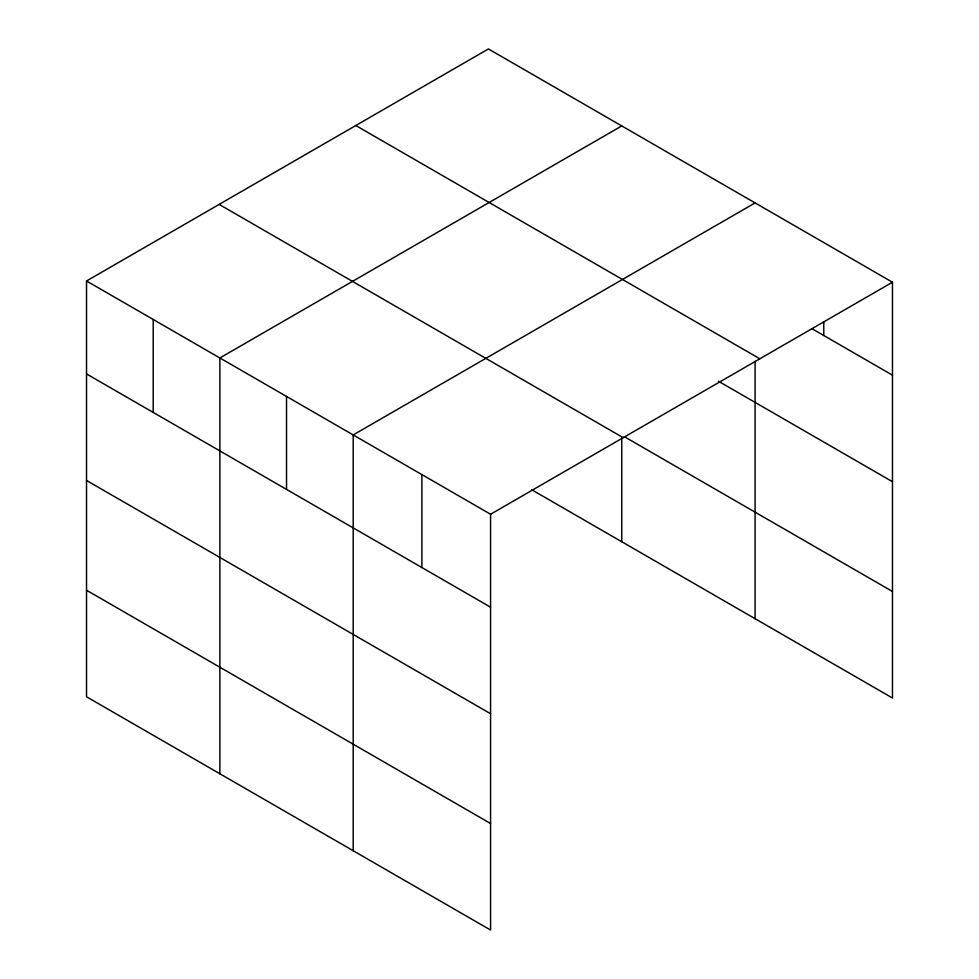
<?xml version="1.0" encoding="UTF-8"?>
<svg xmlns="http://www.w3.org/2000/svg" width="979" height="979" viewBox="0 0 979 979"><rect width="100%" height="100%" fill="white"/><g stroke="black" fill="none" stroke-linecap="round" stroke-linejoin="round"><path stroke-width="1.47" d="M86.531 280.985L490.577 514.244L490.577 930.05L86.531 696.779L86.531 280.985L488.423 48.95L892.469 282.221L892.469 698.015L531.56 489.659M621.763 125.924L219.871 357.959L219.871 773.765M755.09 202.91L353.199 434.933L353.199 850.739M490.577 514.244L892.469 282.221M811.897 328.65L892.469 375.165M355.805 125.52L759.839 358.791M718.488 381.259L892.469 481.705M624.369 436.695L892.469 591.475M219.161 204.415L623.195 437.674M86.531 373.929L490.577 607.2M86.531 480.469L490.577 713.74M86.531 590.239L490.577 823.51M823.78 321.797L823.78 335.503M755.09 361.3L755.09 618.704M621.763 438.225L621.763 541.73M421.888 474.595L421.888 567.539M286.529 396.446L286.529 489.39M153.201 319.472L153.201 412.416"/></g></svg>
